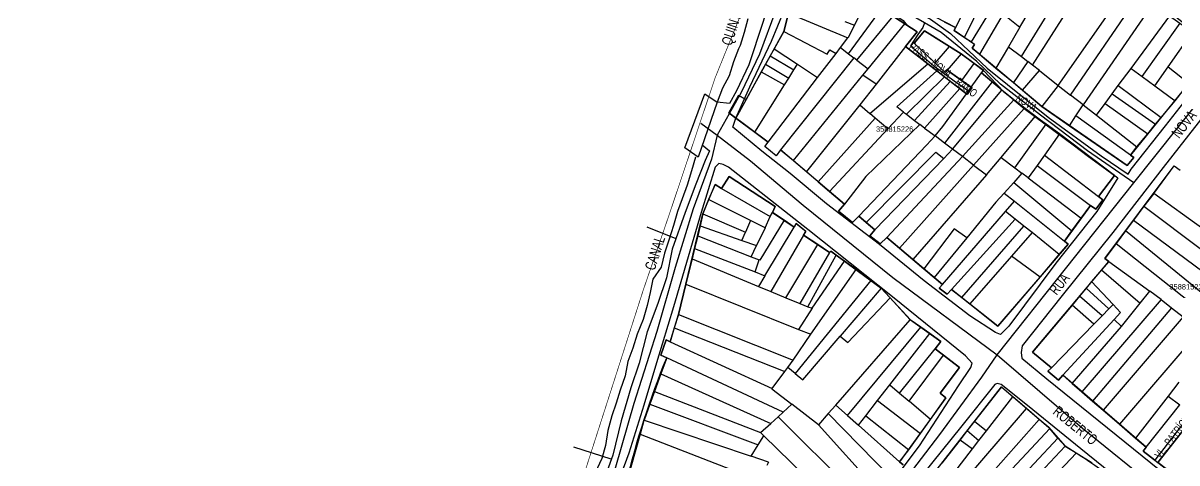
# Model space of a CAD drawing. Extents: x 201512 to 203323, y 4836571 to 4838029.
# Drawn here: x 201514.1 to 201946.7, y 4837279.7 to 4837444.5 of the extents above; entities that cross this region are included whole.
import ezdxf

# ---------------------------------------------------------------- set-up
doc = ezdxf.new("R2010")
doc.units = 0
doc.header["$LTSCALE"] = 1.5
doc.header["$MEASUREMENT"] = 0
for name, color, linetype in [('CD-MALHA-LOTES', 40, 'CONTINUOUS'), ('CD_TXT_QUADRA', 7, 'CONTINUOUS'), ('HD-CANAIS', 7, 'CONTINUOUS'), ('HD-TXT-CANAIS', 7, 'CONTINUOUS'), ('LM-LIM-SETOR-FISCAL', 7, 'CONTINUOUS'), ('RU-QUADRAS', 6, 'CONTINUOUS'), ('SV-EIXO-RUA-N-PAV', 6, 'CONTINUOUS'), ('SV-EIXO-RUA-PAV', 20, 'CONTINUOUS'), ('SV-ESTIVAS', 7, 'CONTINUOUS'), ('SV-PONTE-BUEIRO', 249, 'CONTINUOUS'), ('SV-RUA-NAO-PAV-S-GUIA-C-GUIA', 7, 'CONTINUOUS'), ('SV-RUA-PAVIM-S-GUIA-C-GUIA', 7, 'CONTINUOUS'), ('SV-TXT-RUA-N-PAV-S-GUIA-C-GUIA', 7, 'CONTINUOUS'), ('SV-TXT-RUA-PAV-S-GUIA-C-GUIA', 7, 'CONTINUOUS')]:
    doc.layers.add(name, color=color, linetype=linetype)
doc.styles.add('3588-15-2D_TXT$0$ARIAL', font='arial.ttf')
doc.styles.add('ARIAL', font='arial.ttf')
doc.styles.add('MONOTXT', font='arial.ttf', dxfattribs={"height": 0.2})
doc.linetypes.add('Limite', pattern='A,20,-3,[130,ltypeshp.shx,S=6.35,R=0,X=0,Y=0],-3,20', length=46)

msp = doc.modelspace()

# ---------------------------------------------------------------- linework, layer by layer
at = {"layer": 'CD-MALHA-LOTES', "linetype": 'Continuous'}
for p, q in [((201887.74, 4837443.06), (201905.04, 4837471.85)), ((201888.36, 4837431.96), (201910.46, 4837467.94)), ((201892.56, 4837428.74), (201915.29, 4837464.42)), ((201902.21, 4837421.18), (201926.74, 4837456.19)), ((201830.49, 4837453.43), (201825.78, 4837443.78)), ((201870.15, 4837455.64), (201863.69, 4837442.82)), ((201867.04, 4837439.14), (201873.99, 4837453.55)), ((201906.79, 4837417.53), (201931.19, 4837452.94)), ((201937.63, 4837451.75), (201911.47, 4837413.86)), ((201801.07, 4837448.29), (201799.34, 4837441.37)), ((201801.07, 4837448.29), (201823.31, 4837438.95)), ((201823.58, 4837433), (201835.95, 4837449.92)), ((201869.7, 4837437.49), (201877.75, 4837450.78)), ((201881.57, 4837447.96), (201872.62, 4837432.9)), ((201881.57, 4837447.96), (201887.74, 4837443.06)), ((201929.48, 4837427.57), (201944.05, 4837447.22)), ((201822.18, 4837445.07), (201825.78, 4837443.78)), ((201823.65, 4837439.4), (201825.78, 4837443.78)), ((201826.7, 4837430.61), (201840.29, 4837447.09)), ((201830.91, 4837427.38), (201844.66, 4837444.25)), ((201844.66, 4837444.25), (201840.29, 4837447.09)), ((201849.34, 4837441.2), (201844.66, 4837444.25)), ((201859.45, 4837445.01), (201863.69, 4837442.82)), ((201887.74, 4837443.06), (201883.48, 4837435.68)), ((201933.6, 4837424.5), (201947.85, 4837444.5)), ((201799.34, 4837441.37), (201795.68, 4837434.83)), ((201799.34, 4837441.37), (201815.6, 4837432.91)), ((201820.54, 4837435.34), (201823.31, 4837438.95)), ((201823.31, 4837438.95), (201823.65, 4837439.4)), ((201844.95, 4837435.73), (201849.34, 4837441.2)), ((201852.09, 4837441.67), (201848.11, 4837437.03)), ((201861.45, 4837435.72), (201852.09, 4837441.67)), ((201863.69, 4837442.82), (201863.13, 4837441.7)), ((201863.13, 4837441.7), (201867.04, 4837439.14)), ((201867.04, 4837439.14), (201869.7, 4837437.49)), ((201943.38, 4837428.11), (201952.53, 4837441.16)), ((201795.68, 4837434.83), (201794.21, 4837432.25)), ((201795.68, 4837434.83), (201804.44, 4837429.1)), ((201815.6, 4837432.91), (201816.51, 4837434.48)), ((201816.51, 4837434.48), (201818.87, 4837433.17)), ((201818.87, 4837433.17), (201820.54, 4837435.34)), ((201820.54, 4837435.34), (201823.58, 4837433)), ((201844.95, 4837435.73), (201833.88, 4837421.63)), ((201853.35, 4837429.2), (201844.95, 4837435.73)), ((201848.11, 4837437.03), (201856.02, 4837429.52)), ((201856.02, 4837429.52), (201861.45, 4837435.72)), ((201865.78, 4837432.96), (201861.45, 4837435.72)), ((201869.7, 4837437.49), (201870.85, 4837436.52)), ((201870.85, 4837436.52), (201869.97, 4837435.13)), ((201869.97, 4837435.13), (201872.62, 4837432.9)), ((201883.48, 4837435.68), (201878.8, 4837427.58)), ((201883.48, 4837435.68), (201888.36, 4837431.96)), ((201794.21, 4837432.25), (201792.46, 4837429.18)), ((201794.21, 4837432.25), (201803.09, 4837426.96)), ((201825.5, 4837431.53), (201798.09, 4837397.1)), ((201811.97, 4837424.17), (201818.87, 4837433.17)), ((201823.58, 4837433), (201825.5, 4837431.53)), ((201826.7, 4837430.61), (201825.5, 4837431.53)), ((201826.7, 4837430.61), (201830.91, 4837427.38)), ((201865.78, 4837432.96), (201860.55, 4837426.93)), ((201870.68, 4837429.43), (201865.78, 4837432.96)), ((201872.62, 4837432.9), (201878.8, 4837427.58)), ((201890.82, 4837430.08), (201885.35, 4837422.22)), ((201888.36, 4837431.96), (201890.82, 4837430.08)), ((201892.56, 4837428.74), (201890.82, 4837430.08)), ((201790.82, 4837426.3), (201785.21, 4837415.85)), ((201792.46, 4837429.18), (201790.82, 4837426.3)), ((201790.82, 4837426.3), (201799.6, 4837421.42)), ((201792.46, 4837429.18), (201801.19, 4837423.94)), ((201801.19, 4837423.94), (201803.09, 4837426.96)), ((201803.09, 4837426.96), (201804.44, 4837429.1)), ((201804.44, 4837429.1), (201811.97, 4837424.17)), ((201828.94, 4837424.97), (201830.91, 4837427.38)), ((201831.6, 4837410.66), (201853.35, 4837429.2)), ((201841.62, 4837413.12), (201856.72, 4837426.58)), ((201856.72, 4837426.58), (201853.35, 4837429.2)), ((201856.02, 4837429.52), (201859.73, 4837426)), ((201859.49, 4837424.43), (201856.72, 4837426.58)), ((201859.73, 4837426), (201860.55, 4837426.93)), ((201860.55, 4837426.93), (201866.06, 4837422.96)), ((201866.06, 4837422.96), (201870.68, 4837429.43)), ((201869.52, 4837420.46), (201873.42, 4837425.84)), ((201874.19, 4837426.91), (201870.68, 4837429.43)), ((201873.42, 4837425.84), (201874.19, 4837426.91)), ((201877.39, 4837422.48), (201873.42, 4837425.84)), ((201878.8, 4837427.58), (201885.35, 4837422.22)), ((201888.8, 4837419.34), (201895.15, 4837426.74)), ((201895.15, 4837426.74), (201892.56, 4837428.74)), ((201895.15, 4837426.74), (201902.21, 4837421.18)), ((201924.71, 4837421.13), (201929.48, 4837427.57)), ((201929.48, 4837427.57), (201933.6, 4837424.5)), ((201938.36, 4837420.96), (201943.38, 4837428.11)), ((201943.38, 4837428.11), (201951.15, 4837422.07)), ((201788.39, 4837403.63), (201799.6, 4837421.42)), ((201793.39, 4837399.91), (201811.97, 4837424.17)), ((201799.6, 4837421.42), (201801.19, 4837423.94)), ((201802.9, 4837393.01), (201828.94, 4837424.97)), ((201833.88, 4837421.63), (201827.77, 4837413.95)), ((201833.88, 4837421.63), (201828.94, 4837424.97)), ((201845.28, 4837410.36), (201859.49, 4837424.43)), ((201848.33, 4837408.05), (201861.72, 4837422.7)), ((201861.72, 4837422.7), (201859.49, 4837424.43)), ((201877.39, 4837422.48), (201859.53, 4837399.59)), ((201865.23, 4837419.97), (201861.72, 4837422.7)), ((201866.06, 4837422.96), (201869.52, 4837420.46)), ((201881.01, 4837419.42), (201877.39, 4837422.48)), ((201885.35, 4837422.22), (201888.8, 4837419.34)), ((201933.6, 4837424.5), (201938.36, 4837420.96)), ((201945.98, 4837415.43), (201951.15, 4837422.07)), ((201782.27, 4837417.43), (201778.7, 4837410.85)), ((201785.21, 4837415.85), (201782.27, 4837417.43)), ((201852.09, 4837405.21), (201865.23, 4837419.97)), ((201858.94, 4837405.84), (201867.75, 4837418.01)), ((201862.59, 4837397.27), (201881.01, 4837419.42)), ((201867.75, 4837418.01), (201865.23, 4837419.97)), ((201869.52, 4837420.46), (201867.75, 4837418.01)), ((201885.55, 4837415.72), (201881.01, 4837419.42)), ((201888.8, 4837419.34), (201896.01, 4837413.28)), ((201902.21, 4837421.18), (201896.01, 4837413.28)), ((201902.21, 4837421.18), (201906.79, 4837417.53)), ((201911.47, 4837413.86), (201906.79, 4837417.53)), ((201919.76, 4837414.46), (201922.41, 4837418.02)), ((201922.41, 4837418.02), (201924.71, 4837421.13)), ((201922.41, 4837418.02), (201938.68, 4837406.63)), ((201924.71, 4837421.13), (201940.78, 4837409.12)), ((201938.36, 4837420.96), (201945.98, 4837415.43)), ((201785.21, 4837415.85), (201781.25, 4837408.95)), ((201827.77, 4837413.95), (201807.82, 4837388.86)), ((201827.77, 4837413.95), (201831.6, 4837410.66)), ((201844.17, 4837411.2), (201841.62, 4837413.12)), ((201866.31, 4837394.51), (201885.55, 4837415.72)), ((201889.39, 4837412.54), (201885.55, 4837415.72)), ((201896.01, 4837413.28), (201906.4, 4837406.04)), ((201908.77, 4837409.75), (201911.47, 4837413.86)), ((201911.47, 4837413.86), (201916.47, 4837410.01)), ((201916.47, 4837410.01), (201919.76, 4837414.46)), ((201919.76, 4837414.46), (201935.76, 4837403)), ((201940.78, 4837409.12), (201945.98, 4837415.43)), ((201778.7, 4837410.85), (201781.25, 4837408.95)), ((201781.25, 4837408.95), (201788.39, 4837403.63)), ((201833.58, 4837408.96), (201812.2, 4837385.07)), ((201833.58, 4837408.96), (201831.6, 4837410.66)), ((201838.28, 4837404.91), (201833.58, 4837408.96)), ((201838.28, 4837404.91), (201844.17, 4837411.2)), ((201844.17, 4837411.2), (201845.28, 4837410.36)), ((201845.28, 4837410.36), (201848.33, 4837408.05)), ((201870.47, 4837391.33), (201889.39, 4837412.54)), ((201880.74, 4837394.2), (201893.53, 4837409.57)), ((201893.53, 4837409.57), (201889.39, 4837412.54)), ((201897.65, 4837406.6), (201893.53, 4837409.57)), ((201906.4, 4837406.04), (201908.77, 4837409.75)), ((201929.22, 4837395.08), (201908.77, 4837409.75)), ((201916.47, 4837410.01), (201931.71, 4837398.16)), ((201938.68, 4837406.63), (201940.78, 4837409.12)), ((201816.38, 4837381.49), (201838.28, 4837404.91)), ((201850.26, 4837406.59), (201830.1, 4837387.07)), ((201848.33, 4837408.05), (201850.26, 4837406.59)), ((201852.09, 4837405.21), (201850.26, 4837406.59)), ((201852.09, 4837405.21), (201856.03, 4837402.23)), ((201856.03, 4837402.23), (201858.94, 4837405.84)), ((201885.89, 4837390.29), (201897.65, 4837406.6)), ((201902.68, 4837403.03), (201897.65, 4837406.6)), ((201906.4, 4837406.04), (201928.07, 4837391.2)), ((201935.76, 4837403), (201938.68, 4837406.63)), ((201788.39, 4837403.63), (201793.39, 4837399.91)), ((201792.16, 4837398.24), (201793.39, 4837399.91)), ((201856.03, 4837402.23), (201852.79, 4837398.82)), ((201859.53, 4837399.59), (201856.03, 4837402.23)), ((201902.68, 4837403.03), (201897, 4837395.07)), ((201923.28, 4837387.42), (201902.68, 4837403.03)), ((201931.71, 4837398.16), (201935.76, 4837403)), ((201796.44, 4837394.81), (201792.16, 4837398.24)), ((201798.09, 4837397.1), (201796.44, 4837394.81)), ((201798.09, 4837397.1), (201802.9, 4837393.01)), ((201852.79, 4837398.82), (201827.45, 4837372.18)), ((201830.21, 4837369.8), (201856.3, 4837396.14)), ((201856.3, 4837396.14), (201859.3, 4837393.85)), ((201862.59, 4837397.27), (201859.3, 4837393.85)), ((201862.59, 4837397.27), (201859.53, 4837399.59)), ((201866.31, 4837394.51), (201862.59, 4837397.27)), ((201929.22, 4837395.08), (201931.71, 4837398.16)), ((201802.9, 4837393.01), (201807.82, 4837388.86)), ((201859.3, 4837393.85), (201833.37, 4837367.07)), ((201866.31, 4837394.51), (201837.87, 4837364.19)), ((201842.63, 4837360.18), (201870.47, 4837391.33)), ((201870.47, 4837391.33), (201866.31, 4837394.51)), ((201870.47, 4837391.33), (201875.3, 4837387.67)), ((201875.3, 4837387.67), (201880.74, 4837394.2)), ((201880.74, 4837394.2), (201885.89, 4837390.29)), ((201894.26, 4837391.16), (201890.93, 4837386.49)), ((201897, 4837395.07), (201894.26, 4837391.16)), ((201894.26, 4837391.16), (201914.3, 4837376.22)), ((201897, 4837395.07), (201917.23, 4837379.51)), ((201928.07, 4837391.2), (201930.56, 4837394.12)), ((201930.56, 4837394.12), (201929.22, 4837395.08)), ((201937.97, 4837380.73), (201945.67, 4837391.01)), ((201945.67, 4837391.01), (201947.9, 4837389.41)), ((201778.74, 4837387.05), (201775.97, 4837382.58)), ((201796.07, 4837375.79), (201778.74, 4837387.05)), ((201807.82, 4837388.86), (201812.2, 4837385.07)), ((201830.1, 4837387.07), (201821.99, 4837376.68)), ((201875.3, 4837387.67), (201847.63, 4837355.96)), ((201888.56, 4837388.28), (201885.48, 4837384.84)), ((201885.89, 4837390.29), (201888.56, 4837388.28)), ((201890.93, 4837386.49), (201888.56, 4837388.28)), ((201917.23, 4837379.51), (201923.28, 4837387.42)), ((201773.5, 4837384.02), (201771.05, 4837378.38)), ((201775.97, 4837382.58), (201773.5, 4837384.02)), ((201775.97, 4837382.58), (201794.23, 4837372)), ((201812.2, 4837385.07), (201816.38, 4837381.49)), ((201885.48, 4837384.84), (201881.94, 4837380.8)), ((201885.48, 4837384.84), (201907.31, 4837366.66)), ((201890.93, 4837386.49), (201910.83, 4837371.44)), ((201771.05, 4837378.38), (201768.97, 4837373.1)), ((201786.75, 4837370.58), (201771.05, 4837378.38)), ((201816.38, 4837381.49), (201821.99, 4837376.68)), ((201881.94, 4837380.8), (201878.84, 4837377.41)), ((201881.94, 4837380.8), (201885.75, 4837377.8)), ((201916.26, 4837374.76), (201918.87, 4837378.25)), ((201918.87, 4837378.25), (201917.23, 4837379.51)), ((201937.97, 4837380.73), (201934.31, 4837375.88)), ((201971.85, 4837356.23), (201937.97, 4837380.73)), ((201795.05, 4837373.56), (201796.07, 4837375.79)), ((201821.99, 4837376.68), (201819.82, 4837374.12)), ((201819.82, 4837374.12), (201825.02, 4837369.86)), ((201858.73, 4837346.62), (201882.42, 4837373.96)), ((201878.84, 4837377.41), (201867.91, 4837364.08)), ((201882.42, 4837373.96), (201885.75, 4837377.8)), ((201886.09, 4837371.05), (201882.42, 4837373.96)), ((201885.75, 4837377.8), (201904.55, 4837362.82)), ((201910.83, 4837371.44), (201914.3, 4837376.22)), ((201914.3, 4837376.22), (201916.26, 4837374.76)), ((201934.31, 4837375.88), (201930.46, 4837370.74)), ((201934.31, 4837375.88), (201967.46, 4837350.94)), ((201768.97, 4837373.1), (201767.92, 4837368.53)), ((201768.97, 4837373.1), (201784.89, 4837366.13)), ((201786.75, 4837370.58), (201784.89, 4837366.13)), ((201792.24, 4837367.85), (201786.75, 4837370.58)), ((201799.42, 4837370.64), (201790.26, 4837355.74)), ((201792.24, 4837367.85), (201794.23, 4837372)), ((201794.23, 4837372), (201795.05, 4837373.56)), ((201799.42, 4837370.64), (201795.05, 4837373.56)), ((201803.21, 4837368.1), (201799.42, 4837370.64)), ((201803.92, 4837369.39), (201803.21, 4837368.1)), ((201807.52, 4837366.5), (201803.92, 4837369.39)), ((201825.02, 4837369.86), (201827.45, 4837372.18)), ((201827.45, 4837372.18), (201830.21, 4837369.8)), ((201830.21, 4837369.8), (201833.37, 4837367.07)), ((201886.09, 4837371.05), (201862.16, 4837344.71)), ((201889.3, 4837368.46), (201886.09, 4837371.05)), ((201907.31, 4837366.66), (201910.83, 4837371.44)), ((201930.46, 4837370.74), (201927.37, 4837366.64)), ((201930.46, 4837370.74), (201963.51, 4837346.08)), ((201767.92, 4837368.53), (201767.01, 4837364.8)), ((201767.92, 4837368.53), (201783.61, 4837363.12)), ((201783.61, 4837363.12), (201784.89, 4837366.13)), ((201792.24, 4837367.85), (201789.08, 4837361.23)), ((201792.21, 4837349.89), (201803.21, 4837368.1)), ((201806.73, 4837365.09), (201794.44, 4837343.93)), ((201806.73, 4837365.09), (201807.52, 4837366.5)), ((201811.99, 4837361.55), (201806.73, 4837365.09)), ((201833.37, 4837367.07), (201831.54, 4837364.85)), ((201863.14, 4837367.4), (201851.83, 4837352.42)), ((201867.91, 4837364.08), (201863.14, 4837367.4)), ((201865.98, 4837341.68), (201889.3, 4837368.46)), ((201892.37, 4837366.03), (201884.67, 4837357.14)), ((201892.37, 4837366.03), (201889.3, 4837368.46)), ((201902.57, 4837357.82), (201892.37, 4837366.03)), ((201904.55, 4837362.82), (201907.31, 4837366.66)), ((201927.37, 4837366.64), (201923.9, 4837362)), ((201959.23, 4837340.75), (201927.37, 4837366.64)), ((201767.01, 4837364.8), (201765.85, 4837360.08)), ((201767.01, 4837364.8), (201787.03, 4837356.96)), ((201783.61, 4837363.12), (201789.08, 4837361.23)), ((201787.03, 4837356.96), (201789.08, 4837361.23)), ((201800.07, 4837341.63), (201811.99, 4837361.55)), ((201816.46, 4837358.55), (201811.99, 4837361.55)), ((201831.54, 4837364.85), (201835.41, 4837361.79)), ((201835.41, 4837361.79), (201837.87, 4837364.19)), ((201837.87, 4837364.19), (201842.63, 4837360.18)), ((201867.91, 4837364.08), (201855.7, 4837349.17)), ((201902.57, 4837357.82), (201905.9, 4837361.74)), ((201905.9, 4837361.74), (201904.55, 4837362.82)), ((201923.9, 4837362), (201919.7, 4837356.32)), ((201923.9, 4837362), (201955.87, 4837336.55)), ((201765.85, 4837360.08), (201764.96, 4837356.26)), ((201765.85, 4837360.08), (201788.51, 4837351.32)), ((201787.03, 4837356.96), (201790.04, 4837355.78)), ((201816.46, 4837358.55), (201805.35, 4837339.48)), ((201808.25, 4837338.25), (201818.89, 4837357.56)), ((201816.86, 4837359.1), (201816.46, 4837358.55)), ((201818.89, 4837357.56), (201816.86, 4837359.1)), ((201822.1, 4837355.27), (201818.89, 4837357.56)), ((201842.63, 4837360.18), (201847.63, 4837355.96)), ((201884.67, 4837357.14), (201868.98, 4837339.33)), ((201895.39, 4837349.34), (201884.67, 4837357.14)), ((201895.39, 4837349.34), (201902.57, 4837357.82)), ((201764.96, 4837356.26), (201762.56, 4837346.68)), ((201764.96, 4837356.26), (201789.74, 4837345.84)), ((201788.51, 4837351.32), (201790.04, 4837355.78)), ((201790.26, 4837355.74), (201790.04, 4837355.78)), ((201809.46, 4837327.94), (201826.37, 4837352.18)), ((201809.95, 4837337.69), (201822.1, 4837355.27)), ((201826.37, 4837352.18), (201822.1, 4837355.27)), ((201831.96, 4837348.11), (201826.37, 4837352.18)), ((201847.63, 4837355.96), (201851.83, 4837352.42)), ((201851.83, 4837352.42), (201855.7, 4837349.17)), ((201918.42, 4837352.09), (201914.64, 4837347.73)), ((201921.14, 4837355.24), (201918.42, 4837352.09)), ((201918.42, 4837352.09), (201932.89, 4837339.54)), ((201919.7, 4837356.32), (201921.14, 4837355.24)), ((201921.14, 4837355.24), (201936.5, 4837344.04)), ((201788.51, 4837351.32), (201792.21, 4837349.89)), ((201792.21, 4837349.89), (201789.74, 4837345.84)), ((201831.96, 4837348.11), (201803.55, 4837313.22)), ((201835.82, 4837345.27), (201831.96, 4837348.11)), ((201855.7, 4837349.17), (201858.73, 4837346.62)), ((201879.57, 4837330.92), (201895.39, 4837349.34)), ((201914.64, 4837347.73), (201912.63, 4837345.2)), ((201922.73, 4837339.12), (201914.64, 4837347.73)), ((201762.56, 4837346.68), (201759.78, 4837335.36)), ((201762.56, 4837346.68), (201804.81, 4837329.75)), ((201789.74, 4837345.84), (201794.44, 4837343.93)), ((201794.44, 4837343.93), (201800.07, 4837341.63)), ((201835.82, 4837345.27), (201820.48, 4837327.22)), ((201839.19, 4837341.58), (201835.82, 4837345.27)), ((201858.73, 4837346.62), (201857.51, 4837345.22)), ((201857.51, 4837345.22), (201860.6, 4837342.99)), ((201860.6, 4837342.99), (201862.16, 4837344.71)), ((201862.16, 4837344.71), (201865.98, 4837341.68)), ((201912.63, 4837345.2), (201910.14, 4837342.21)), ((201921.16, 4837337.43), (201912.63, 4837345.2)), ((201932.89, 4837339.54), (201936.5, 4837344.04)), ((201940.72, 4837340.95), (201936.5, 4837344.04)), ((201800.07, 4837341.63), (201805.35, 4837339.48)), ((201805.35, 4837339.48), (201808.25, 4837338.25)), ((201823.3, 4837324.82), (201839.19, 4837341.58)), ((201846.66, 4837333.4), (201839.19, 4837341.58)), ((201865.98, 4837341.68), (201868.98, 4837339.33)), ((201868.98, 4837339.33), (201879.57, 4837330.92)), ((201910.14, 4837342.21), (201907.37, 4837338.88)), ((201918.62, 4837334.84), (201910.14, 4837342.21)), ((201940.72, 4837340.95), (201911.09, 4837306.36)), ((201921.16, 4837337.43), (201922.73, 4837339.12)), ((201922.73, 4837339.12), (201925.56, 4837336.11)), ((201925.93, 4837330.84), (201932.89, 4837339.54)), ((201940.72, 4837340.95), (201944.67, 4837337.82)), ((201759.78, 4837335.36), (201758.24, 4837330.32)), ((201759.78, 4837335.36), (201802.76, 4837318.27)), ((201809.95, 4837337.69), (201804.81, 4837329.75)), ((201808.25, 4837338.25), (201809.95, 4837337.69)), ((201907.37, 4837338.88), (201892.54, 4837321.17)), ((201915.59, 4837331.7), (201907.37, 4837338.88)), ((201944.67, 4837337.82), (201915.09, 4837302.91)), ((201915.59, 4837331.7), (201918.62, 4837334.84)), ((201918.62, 4837334.84), (201921.16, 4837337.43)), ((201925.56, 4837336.11), (201923.18, 4837333.46)), ((201944.67, 4837337.82), (201948.99, 4837334.41)), ((201818.76, 4837301.41), (201846.66, 4837333.4)), ((201823.11, 4837297.51), (201850.61, 4837330.6)), ((201850.61, 4837330.6), (201846.66, 4837333.4)), ((201854, 4837328.18), (201850.61, 4837330.6)), ((201899.63, 4837315.42), (201915.59, 4837331.7)), ((201923.18, 4837333.46), (201903.91, 4837312.6)), ((201907.45, 4837309.51), (201925.93, 4837330.84)), ((201948.99, 4837334.41), (201919.04, 4837299.51)), ((201923.18, 4837333.46), (201925.93, 4837330.84)), ((201758.24, 4837330.32), (201756.62, 4837325.11)), ((201758.24, 4837330.32), (201799.67, 4837313.95)), ((201802.76, 4837318.27), (201809.46, 4837327.94)), ((201804.81, 4837329.75), (201809.46, 4837327.94)), ((201806.46, 4837310.87), (201820.48, 4837327.22)), ((201820.48, 4837327.22), (201823.3, 4837324.82)), ((201839.03, 4837308.95), (201854, 4837328.18)), ((201858.19, 4837325.19), (201854, 4837328.18)), ((201955.23, 4837329.39), (201925.11, 4837294.29)), ((201755.16, 4837325.81), (201753.21, 4837320.06)), ((201756.62, 4837325.11), (201755.16, 4837325.81)), ((201756.62, 4837325.11), (201794.96, 4837307.64)), ((201842.71, 4837305.83), (201856.04, 4837322.51)), ((201856.04, 4837322.51), (201858.19, 4837325.19)), ((201859.16, 4837320.12), (201856.04, 4837322.51)), ((201755.37, 4837319.06), (201753.19, 4837313.17)), ((201753.21, 4837320.06), (201755.37, 4837319.06)), ((201799.05, 4837298.77), (201755.37, 4837319.06)), ((201800.78, 4837315.43), (201802.76, 4837318.27)), ((201846.26, 4837302.84), (201859.16, 4837320.12)), ((201865.21, 4837315.52), (201859.16, 4837320.12)), ((201892.54, 4837321.17), (201899.63, 4837315.42)), ((201753.19, 4837313.17), (201750.78, 4837306.52)), ((201753.19, 4837313.17), (201794.41, 4837294.47)), ((201794.96, 4837307.64), (201799.67, 4837313.95)), ((201799.67, 4837313.95), (201800.78, 4837315.43)), ((201803.55, 4837313.22), (201800.78, 4837315.43)), ((201803.55, 4837313.22), (201806.46, 4837310.87)), ((201857.97, 4837305.87), (201865.21, 4837315.52)), ((201899.63, 4837315.42), (201898.29, 4837314.05)), ((201898.29, 4837314.05), (201902.23, 4837310.79)), ((201834.47, 4837303.1), (201839.03, 4837308.95)), ((201839.03, 4837308.95), (201842.71, 4837305.83)), ((201902.23, 4837310.79), (201903.91, 4837312.6)), ((201903.91, 4837312.6), (201907.45, 4837309.51)), ((201907.45, 4837309.51), (201911.09, 4837306.36)), ((201947.45, 4837309.96), (201943.38, 4837304.73)), ((201750.78, 4837306.52), (201749.05, 4837301.78)), ((201750.78, 4837306.52), (201790.56, 4837291.09)), ((201794.96, 4837307.64), (201794.86, 4837307.5)), ((201794.86, 4837307.5), (201802.26, 4837301.79)), ((201842.71, 4837305.83), (201846.26, 4837302.84)), ((201860.01, 4837304.11), (201857.97, 4837305.87)), ((201880.87, 4837308.24), (201870.85, 4837295.42)), ((201875.3, 4837291.77), (201885.19, 4837304.5)), ((201885.19, 4837304.5), (201880.87, 4837308.24)), ((201890.29, 4837300.17), (201885.19, 4837304.5)), ((201911.09, 4837306.36), (201915.09, 4837302.91)), ((201943.38, 4837304.73), (201931.14, 4837289)), ((201943.38, 4837304.73), (201947.73, 4837301.52)), ((201749.05, 4837301.78), (201746.88, 4837295.81)), ((201749.05, 4837301.78), (201789.69, 4837286.57)), ((201802.26, 4837301.79), (201799.05, 4837298.77)), ((201812.33, 4837294.02), (201802.26, 4837301.79)), ((201818.76, 4837301.41), (201815.98, 4837298.23)), ((201818.76, 4837301.41), (201823.11, 4837297.51)), ((201830.02, 4837297.4), (201834.47, 4837303.1)), ((201834.47, 4837303.1), (201850.57, 4837290.82)), ((201854.26, 4837296.06), (201846.26, 4837302.84)), ((201854.26, 4837296.06), (201860.01, 4837304.11)), ((201858.11, 4837262.69), (201890.29, 4837300.17)), ((201895.09, 4837296.05), (201890.29, 4837300.17)), ((201915.09, 4837302.91), (201919.04, 4837299.51)), ((201935.13, 4837285.59), (201947.73, 4837301.52)), ((201746.88, 4837295.81), (201746.8, 4837295.59)), ((201746.88, 4837295.81), (201787.09, 4837282.26)), ((201794.41, 4837294.47), (201797.21, 4837297.03)), ((201799.05, 4837298.77), (201797.21, 4837297.03)), ((201797.21, 4837297.03), (201830.34, 4837264.13)), ((201815.98, 4837298.23), (201812.33, 4837294.02)), ((201839.23, 4837274.39), (201815.98, 4837298.23)), ((201823.11, 4837297.51), (201827.24, 4837293.83)), ((201827.24, 4837293.83), (201830.02, 4837297.4)), ((201830.02, 4837297.4), (201846.2, 4837284.68)), ((201850.57, 4837290.82), (201854.26, 4837296.06)), ((201862.38, 4837259.13), (201895.09, 4837296.05)), ((201898.6, 4837293.04), (201895.09, 4837296.05)), ((201919.04, 4837299.51), (201925.11, 4837294.29)), ((201746.8, 4837295.59), (201745.38, 4837290.56)), ((201790.56, 4837291.09), (201794.41, 4837294.47)), ((201812.33, 4837294.02), (201834.3, 4837269.63)), ((201827.24, 4837293.83), (201842.63, 4837280.18)), ((201899.01, 4837292.58), (201865.29, 4837256.71)), ((201868.08, 4837291.88), (201865.39, 4837288.38)), ((201870.85, 4837295.42), (201868.08, 4837291.88)), ((201868.08, 4837291.88), (201872.44, 4837288.1)), ((201870.85, 4837295.42), (201875.3, 4837291.77)), ((201872.44, 4837288.1), (201875.3, 4837291.77)), ((201899.01, 4837292.58), (201898.6, 4837293.04)), ((201902.04, 4837289.07), (201899.01, 4837292.58)), ((201925.11, 4837294.29), (201931.14, 4837289)), ((201745.38, 4837290.56), (201740.25, 4837272.38)), ((201745.38, 4837290.56), (201790.18, 4837273.1)), ((201789.69, 4837286.57), (201791.78, 4837289.9)), ((201791.78, 4837289.9), (201790.56, 4837291.09)), ((201825.4, 4837257.27), (201791.78, 4837289.9)), ((201846.2, 4837284.68), (201850.57, 4837290.82)), ((201865.39, 4837288.38), (201858.51, 4837279.6)), ((201865.39, 4837288.38), (201870.1, 4837284.98)), ((201869, 4837253.66), (201902.04, 4837289.07)), ((201870.1, 4837284.98), (201872.44, 4837288.1)), ((201904.77, 4837286.07), (201902.04, 4837289.07)), ((201931.14, 4837289), (201935.13, 4837285.59)), ((201948.25, 4837291.03), (201939.53, 4837279.92)), ((201787.09, 4837282.26), (201789.69, 4837286.57)), ((201842.63, 4837280.18), (201846.2, 4837284.68)), ((201863.04, 4837275.92), (201870.1, 4837284.98)), ((201904.77, 4837286.07), (201871.96, 4837251.18)), ((201875.64, 4837248.14), (201908.94, 4837283.45)), ((201908.94, 4837283.45), (201904.77, 4837286.07)), ((201914.5, 4837279.88), (201908.94, 4837283.45)), ((201935.13, 4837285.59), (201934.01, 4837284.17)), ((201934.01, 4837284.17), (201939.53, 4837279.92)), ((201793.59, 4837280.02), (201787.09, 4837282.26)), ((201793.59, 4837280.02), (201792.98, 4837278.78)), ((201844.01, 4837278.96), (201842.63, 4837280.18)), ((201914.89, 4837279.59), (201914.5, 4837279.88)), ((201939.53, 4837279.92), (201946.89, 4837274.28))]:
    msp.add_line(p, q, dxfattribs=at)
at = {"layer": 'HD-CANAIS'}
for points in [[(201785.792026, 4837446.096178), (201784.454963, 4837440.996745), (201782.961818, 4837436.093028), (201782.314003, 4837434.880464), (201780.388309, 4837430.063452), (201778.855471, 4837424.791001), (201776.333042, 4837420.182685), (201774.349515, 4837414.866981)], [(201766.225645, 4837394.256406), (201764.64517, 4837389.134529), (201763.112332, 4837383.862078), (201761.230352, 4837378.644775), (201759.456195, 4837373.925419), (201757.874152, 4837368.703655), (201756.238197, 4837363.232917), (201754.561665, 4837358.362244), (201753.328763, 4837353.085333), (201750.20803, 4837348.585824), (201749.229781, 4837343.604856), (201748.003154, 4837338.727493), (201746.570295, 4837333.453555), (201744.334467, 4837327.991738), (201742.702434, 4837322.770717), (201740.823592, 4837317.753188), (201739.839852, 4837312.422615), (201737.953951, 4837306.955594), (201736.478161, 4837302.131891), (201734.753209, 4837297.361849), (201733.316427, 4837291.838194), (201732.42796, 4837286.206474), (201731.101354, 4837281.330597), (201728.51717, 4837275.973871)]]:
    msp.add_lwpolyline(points, dxfattribs=at)
at = {"layer": 'LM-LIM-SETOR-FISCAL', "linetype": 'Limite', "ltscale": 0.1}
msp.add_lwpolyline([(201973.300447, 4836584.764242, 0.25, 0.25, 0), (201941.404197, 4836580.12433, 0.25, 0.25, 0), (201887.434822, 4836580.25686, 0.25, 0.25, 0), (201838.30436, 4836580.25686, 0.25, 0.25, 0), (201803.205433, 4836579.432968, 0.25, 0.25, 0), (201735.761423, 4836579.355384, 0.25, 0.25, 0), (201685.729484, 4836579.355384, 0.25, 0.25, 0), (201649.219691, 4836578.453908, 0.25, 0.25, 0), (201562.578387, 4836571.053868, 0.25, 0.25, 0), (201514.19297, 4836580.657803, 0.25, 0.25, 0), (201521.932802, 4836665.191529, 0.25, 0.25, 0), (201553.413772, 4836752.425058, 0.25, 0.25, 0), (201587.604062, 4836863.417118, 0.25, 0.25, 0), (201599.177799, 4836899.57288, 0.25, 0.25, 0), (201622.517934, 4836971.260438, 0.25, 0.25, 0), (201656.736183, 4837068.75325, 0.25, 0.25, 0), (201669.555384, 4837108.126511, 0.25, 0.25, 0), (201725.177148, 4837277.929279, 0.25, 0.25, 0), (201746.699505, 4837344.823903, 0.25, 0.25, 0), (201756.313905, 4837372.751448, 0.25, 0.25, 0), (201773.511591, 4837423.953132, 0.25, 0.25, 0), (201782.944896, 4837447.19949, 0.25, 0.25, 0)], format="xyseb", dxfattribs=at)
at = {"layer": 'RU-QUADRAS', "color": 6, "linetype": 'Continuous'}
for points in [[(201830.49, 4837453.43), (201849.34, 4837441.2), (201844.95, 4837435.73), (201867.75, 4837418.01), (201869.52, 4837420.46), (201860.55, 4837426.93), (201859.73, 4837426), (201848.11, 4837437.03), (201852.09, 4837441.67), (201865.78, 4837432.96), (201874.19, 4837426.91), (201873.42, 4837425.84), (201889.39, 4837412.54), (201923.28, 4837387.42), (201917.23, 4837379.51), (201918.87, 4837378.25), (201916.26, 4837374.76), (201914.3, 4837376.22), (201904.55, 4837362.82), (201905.9, 4837361.74), (201879.57, 4837330.92), (201862.16, 4837344.71), (201860.6, 4837342.99), (201857.51, 4837345.22), (201858.73, 4837346.62), (201837.87, 4837364.19), (201835.41, 4837361.79), (201831.54, 4837364.85), (201833.37, 4837367.07), (201827.45, 4837372.18), (201825.02, 4837369.86), (201819.82, 4837374.12), (201821.99, 4837376.68), (201798.09, 4837397.1), (201796.44, 4837394.81), (201792.16, 4837398.24), (201793.39, 4837399.91), (201778.7, 4837410.85), (201782.27, 4837417.43), (201785.22, 4837415.85), (201799.34, 4837441.37), (201805.13, 4837464.51)], [(201932.75, 4837455.22), (201963.13, 4837433.65), (201953.75, 4837420.86), (201953.14, 4837420.52), (201951.15, 4837422.07), (201929.22, 4837395.08), (201930.56, 4837394.12), (201928.07, 4837391.2), (201896.01, 4837413.28), (201869.97, 4837435.13), (201870.85, 4837436.52), (201863.13, 4837441.7), (201863.69, 4837442.82), (201841.66, 4837454.39)], [(201967.85, 4837319), (201938.41, 4837280.78), (201934.01, 4837284.17), (201935.12, 4837285.59), (201903.91, 4837312.6), (201902.23, 4837310.79), (201898.29, 4837314.05), (201899.63, 4837315.42), (201892.54, 4837321.17), (201921.14, 4837355.24), (201919.7, 4837356.32), (201945.67, 4837391.01), (201947.9, 4837389.41)]]:
    msp.add_lwpolyline(points, dxfattribs=at)
for points in [[(201740.25, 4837272.38, -0.0375433553), (201755.37, 4837319.06), (201753.21, 4837320.06), (201755.16, 4837325.81), (201756.62, 4837325.11), (201759.78, 4837335.36), (201768.97, 4837373.1), (201773.5, 4837384.02), (201775.97, 4837382.58), (201778.74, 4837387.05), (201796.07, 4837375.79), (201795.05, 4837373.56), (201803.21, 4837368.1), (201803.92, 4837369.39), (201807.49, 4837366.52), (201806.73, 4837365.09), (201816.46, 4837358.55), (201816.86, 4837359.1), (201835.82, 4837345.27), (201846.73, 4837333.33), (201858.19, 4837325.19), (201856.04, 4837322.51), (201865.21, 4837315.52), (201857.97, 4837305.87), (201860.01, 4837304.11), (201842.63, 4837280.18), (201844.01, 4837278.96)], [(201950.52, 4837271.5), (201939.53, 4837279.92, 0.0133041223), (201968.85, 4837318.19)]]:
    msp.add_lwpolyline(points, format="xyb", dxfattribs=at)
msp.add_lwpolyline([(201828.02, 4837238.22), (201835.74, 4837250.5), (201880.87, 4837308.24), (201898.6, 4837293.04), (201904.77, 4837286.07, -0.0327745953), (201933.59, 4837265.81), (201887.79, 4837206.04, 0.0212982765)], format="xyb", close=True, dxfattribs=at)
at = {"layer": 'SV-EIXO-RUA-N-PAV'}
for points in [[(201930.563745, 4837384.612954), (201913.114131, 4837396.627443), (201895.594706, 4837410.051418), (201880.578056, 4837421.655192), (201871.704581, 4837430.073617), (201858.280606, 4837440.994817), (201852.043133, 4837444.605986), (201849.634656, 4837446.000367), (201835.073056, 4837454.191267), (201820.283931, 4837461.017017), (201808.128935, 4837465.736402), (201801.922429, 4837468.143007)], [(201852.043133, 4837444.605986), (201851.476497, 4837442.908214), (201849.499146, 4837440.189356), (201846.780289, 4837435.987486), (201855.554783, 4837428.572421), (201863.217017, 4837422.887537), (201868.924189, 4837418.955476)], [(201772.649908, 4837152.905206), (201785.054499, 4837175.007931), (201796.782476, 4837192.599896), (201807.157225, 4837210.868475), (201816.404283, 4837229.137055), (201820.12566, 4837236.241502), (201827.342877, 4837248.871631), (201842.453924, 4837270.297742), (201857.790509, 4837290.370626), (201873.57817, 4837311.909506), (201879.282247, 4837320.189339)]]:
    msp.add_lwpolyline(points, dxfattribs=at)
at = {"layer": 'SV-EIXO-RUA-PAV'}
for p, q in [((201768.169077, 4837406.985714), (201774.351676, 4837402.569042)), ((201774.351676, 4837402.569042), (201786.777665, 4837392.904384)), ((201786.777665, 4837392.904384), (201806.567202, 4837376.336399)), ((201806.567202, 4837376.336399), (201840.163394, 4837349.183313)), ((201840.163394, 4837349.183313), (201879.282247, 4837320.189339)), ((201879.282247, 4837320.189339), (201911.267662, 4837292.806142)), ((201911.267662, 4837292.806142), (201939.801414, 4837269.795052))]:
    msp.add_line(p, q, dxfattribs=at)
for points in [[(201879.282247, 4837320.189339), (201930.563745, 4837384.612954), (201971.905888, 4837436.550016), (201997.413867, 4837473.062974), (202018.702694, 4837503.384917), (202030.823175, 4837520.297215), (202046.466418, 4837542.1922), (202072.449709, 4837578.380751)], [(201796.256267, 4837449.332383), (201790.185923, 4837432.855737), (201783.248388, 4837418.547071), (201774.351676, 4837402.569042), (201772.204167, 4837393.531035), (201765.354367, 4837374.979494), (201758.504567, 4837353.003052), (201751.654767, 4837329.028752), (201743.092517, 4837302.057665), (201736.242717, 4837278.083365), (201727.965876, 4837254.96529), (201719.403626, 4837227.994203), (201709.128926, 4837192.032753), (201702.849942, 4837177.476928), (201693.431467, 4837150.220432), (201685.154626, 4837125.675315), (201678.304826, 4837100.987495), (201671.740434, 4837080.438095), (201665.176042, 4837061.030328), (201658.326243, 4837038.48307)]]:
    msp.add_lwpolyline(points, dxfattribs=at)
at = {"layer": 'SV-ESTIVAS'}
for points in [[(201747.897333, 4837368.239564), (201758.833968, 4837363.86958)], [(201734.575297, 4837281.118163), (201720.574934, 4837285.592063)]]:
    msp.add_lwpolyline(points, dxfattribs=at)
at = {"layer": 'SV-PONTE-BUEIRO'}
msp.add_lwpolyline([(201774.349515, 4837414.866981), (201767.127023, 4837394.342911), (201762.18064, 4837397.763469), (201769.699146, 4837418.033361)], close=True, dxfattribs=at)
at = {"layer": 'SV-RUA-NAO-PAV-S-GUIA-C-GUIA'}
for points in [[(201805.440815, 4837465.208994), (201810.464641, 4837463.535715), (201820.895737, 4837459.134396), (201833.495774, 4837452.752568), (201843.982922, 4837445.552926), (201845.552775, 4837443.631283)], [(201805.99091, 4837468.397944), (201808.227097, 4837467.515449), (201824.967624, 4837460.522538), (201841.596406, 4837452.781962), (201854.340921, 4837446.0483), (201861.80617, 4837440.64203), (201875.553185, 4837427.699019), (201898.41353, 4837409.225317), (201918.287276, 4837394.792445), (201928.429989, 4837387.947611), (201929.508789, 4837389.779908)], [(201852.09, 4837441.67), (201848.11, 4837437.03), (201859.73, 4837426), (201860.55, 4837426.93), (201869.82, 4837420.25), (201868.09, 4837417.75), (201844.95, 4837435.73), (201849.34, 4837441.2)], [(201852.09, 4837441.67), (201865.73765, 4837433.090287), (201874.139363, 4837426.820852), (201881.762213, 4837418.714659), (201898.809311, 4837405.772525), (201913.08838, 4837394.869762), (201924.557275, 4837386.506551)], [(201714.029846, 4837197.210213), (201714.684202, 4837194.303082), (201718.426918, 4837190.650649), (201743.782239, 4837175.037241), (201765.734571, 4837162.421797), (201772.180636, 4837158.978936), (201773.826363, 4837158.704685), (201775.584832, 4837162.42517), (201786.686886, 4837181.642665), (201796.189067, 4837197.686822), (201806.576578, 4837219.162925), (201820.518254, 4837244.083032), (201834.961964, 4837265.948409), (201850.178835, 4837286.103811), (201864.731937, 4837308.567022), (201869.390786, 4837315.491459)], [(201878.440008, 4837309.062529), (201866.047856, 4837293.660813), (201847.433848, 4837270.508668), (201836.800737, 4837255.680254), (201826.820625, 4837241.041949), (201825.255839, 4837236.918942), (201843.45918, 4837227.556384), (201867.768857, 4837215.405433), (201883.23298, 4837206.733029), (201887.295243, 4837204.324723), (201890.886062, 4837206.918944), (201903.054937, 4837224.022456), (201919.178676, 4837244.613968), (201930.314819, 4837259.634721), (201934.895441, 4837264.761936)]]:
    msp.add_lwpolyline(points, dxfattribs=at)
at = {"layer": 'SV-RUA-PAVIM-S-GUIA-C-GUIA'}
for points in [[(201818.252038, 4837541.042033), (201820.057688, 4837538.709502), (201820.162047, 4837535.454656), (201818.177857, 4837530.334316), (201816.08581, 4837525.461428), (201814.13548, 4837520.843294), (201812.344529, 4837515.929095), (201810.77732, 4837510.269621), (201809.556306, 4837504.720521), (201809.353504, 4837503.801142), (201808.46577, 4837499.776698), (201806.69248, 4837494.311679), (201804.911161, 4837489.097033), (201803.294038, 4837483.436098), (201801.129454, 4837477.709021), (201799.370556, 4837472.495869), (201795.583069, 4837458.361875), (201791.368209, 4837444.686888), (201786.119831, 4837428.8792), (201781.517818, 4837419.206384), (201778.942262, 4837414.399037), (201774.349515, 4837414.866981)], [(201924.557275, 4837386.506551), (201916.709662, 4837373.934649), (201901.305384, 4837354.581316), (201883.634899, 4837331.015498), (201880.585335, 4837327.86372), (201878.671725, 4837328.591552), (201869.094477, 4837334.828514), (201851.949753, 4837347.921966), (201835.213573, 4837361.558849), (201815.353162, 4837376.84076), (201801.630252, 4837388.134893), (201791.011961, 4837396.535409), (201780.153921, 4837405.588908), (201781.256253, 4837408.91951), (201786.541073, 4837420.680289), (201794.660024, 4837437.794075), (201799.440243, 4837449.262627), (201804.061294, 4837463.331214), (201805.440815, 4837465.208994)], [(201929.508789, 4837389.779908), (201942.363396, 4837405.974029), (201958.893325, 4837426.959141), (201963.026396, 4837432.242877), (201963.441215, 4837433.185856), (201963.249886, 4837433.738208), (201962.503967, 4837433.999077), (201943.882309, 4837448.563194)], [(202031.993652, 4837382.311096), (202032.758397, 4837383.248871), (202032.623332, 4837384.200028), (202012.751156, 4837398.732787), (201974.939132, 4837426.670554), (201972.157768, 4837427.860887), (201970.248759, 4837427.289816), (201969.485583, 4837426.451928), (201960.500765, 4837414.696221), (201941.56878, 4837390.399836), (201922.63601, 4837366.053507), (201903.715006, 4837342.456331), (201888.719272, 4837323.646429), (201888.229363, 4837321.106002), (201888.595549, 4837318.952484), (201897.874323, 4837311.221306), (201946.707478, 4837271.879722), (201948.988948, 4837270.696823), (201949.854456, 4837271.683054)], [(201768.693338, 4837398.901917), (201771.413771, 4837396.677007), (201769.806055, 4837393.004235), (201766.316359, 4837384.114159), (201762.350873, 4837373.582639), (201757.385387, 4837359.86886), (201755.365565, 4837349.058628), (201752.014071, 4837339.41717), (201748.098574, 4837328.884906), (201745.013287, 4837317.091417), (201741.918015, 4837307.845789), (201738.324206, 4837295.510356), (201735.122468, 4837282.66954), (201731.459271, 4837272.283389), (201727.668642, 4837260.150704), (201723.433599, 4837248.374313), (201719.614944, 4837237.640789), (201716.913312, 4837227.989666), (201714.303814, 4837217.837621), (201711.230293, 4837206.793284), (201710.130887, 4837200.465328), (201709.506698, 4837198.926001), (201706.631418, 4837197.320242)], [(201869.390786, 4837315.491459), (201869.865792, 4837317.08296), (201867.40868, 4837319.817081), (201840.005004, 4837341.905167), (201808.25168, 4837367.205116), (201778.567319, 4837390.526045), (201776.584216, 4837391.604596), (201774.939273, 4837391.92879), (201773.567596, 4837390.550445), (201768.301178, 4837373.594057), (201757.944766, 4837338.18), (201751.615023, 4837317.193057), (201746.765776, 4837301.329478), (201741.132959, 4837283.329479), (201730.898914, 4837255.706609), (201726.622298, 4837241.283213), (201719.701099, 4837217.657442), (201714.029846, 4837197.210213)], [(201934.895441, 4837264.761936), (201934.070722, 4837266.372766), (201925.080118, 4837273.350331), (201910.713621, 4837285.053676), (201890.718146, 4837301.286744), (201880.840283, 4837309.076787), (201879.246898, 4837309.500125), (201878.440008, 4837309.062529)]]:
    msp.add_lwpolyline(points, dxfattribs=at)

# ---------------------------------------------------------------- texts
at = {"layer": 'CD_TXT_QUADRA', "color": 7, "linetype": 'Continuous', "style": 'MONOTXT'}
for s, p in [('358815226', (201833.85, 4837403.81)), ('358815235', (201943.87, 4837344.72))]:
    msp.add_text(s, height=2, dxfattribs=at).set_placement(p)
at = {"layer": 'HD-TXT-CANAIS', "style": 'ARIAL', "width": 0.7}
for s, p in [('QUINTINO', (201779.612591, 4837435.778846)), ('CANAL', (201750.852929, 4837351.560434))]:
    msp.add_text(s, height=4, rotation=72, dxfattribs=at).set_placement(p)
at = {"layer": 'SV-TXT-RUA-N-PAV-S-GUIA-C-GUIA', "width": 0.7}
for s, height, rotation, style, p in [('PASS.  NOVA    RAMO', 3, 322.67098429, '3588-15-2D_TXT$0$ARIAL', (201846.002086, 4837435.151788)), ('NOVA', 3, 327.14961685, '3588-15-2D_TXT$0$ARIAL', (201886.001123, 4837415.725707)), ('RUA                                                             NOVA', 4, 52, 'ARIAL', (201901.614651, 4837342.31856)), ('VL.  PATRÍCIA    DO   SOCORRO', 3, 52.49652328, '3588-15-2D_TXT$0$ARIAL', (201940.417852, 4837281.088994))]:
    msp.add_text(s, height=height, rotation=rotation, dxfattribs=dict(at, style=style)).set_placement(p)
at = {"layer": 'SV-TXT-RUA-PAV-S-GUIA-C-GUIA', "style": 'ARIAL', "width": 0.7}
msp.add_text('ROBERTO', height=4, rotation=321, dxfattribs=at).set_placement((201899.83354, 4837298.281021))

doc.saveas('drawing.dxf')
